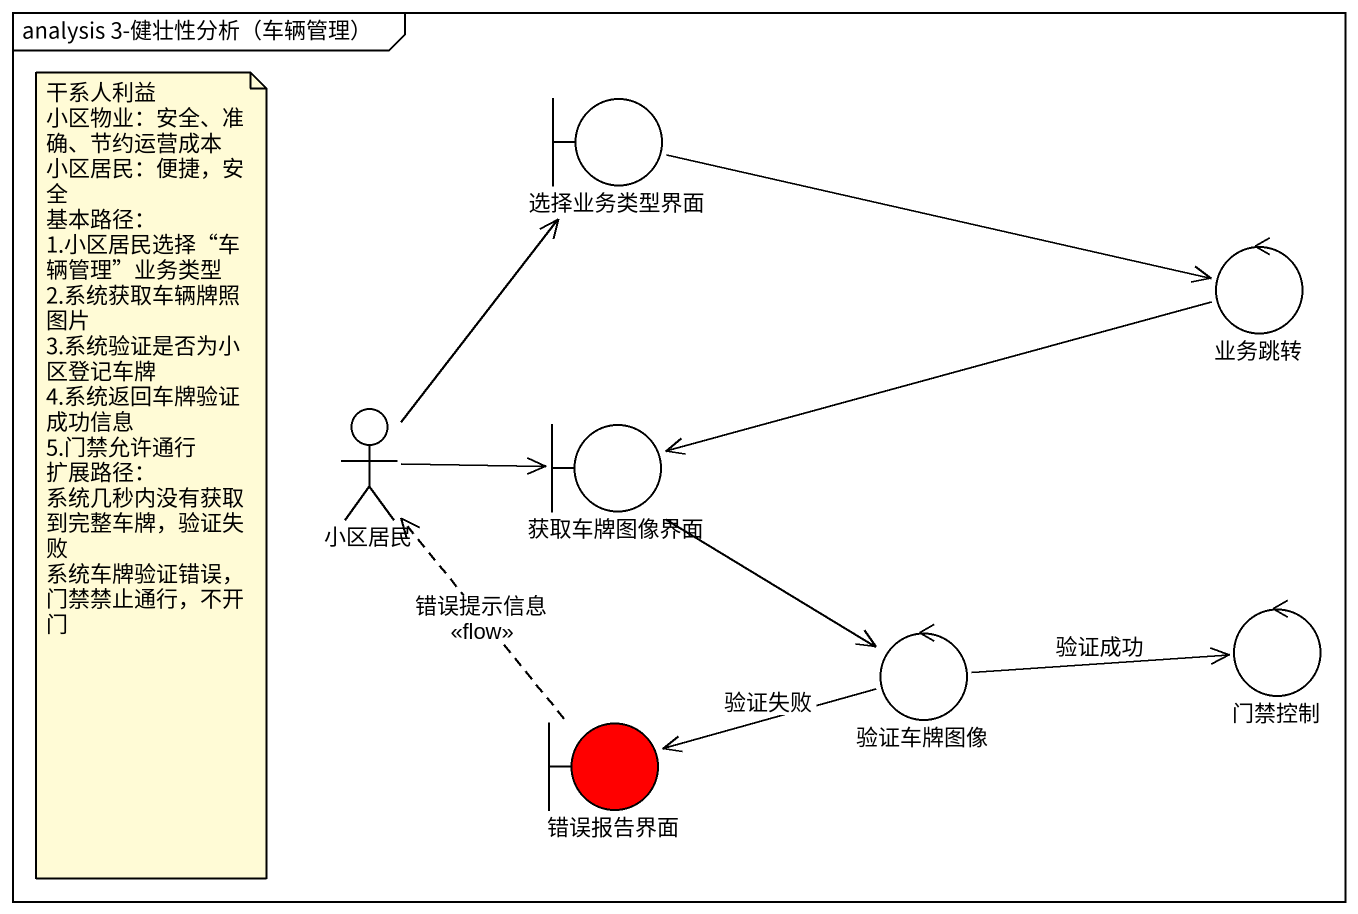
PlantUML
@startuml
mainframe analysis 3-健壮性分析（车辆管理）
boundary 选择业务类型界面
control 业务跳转
actor 小区居民
boundary 获取车牌图像界面
control 验证车牌图像
control 门禁控制
boundary 错误报告界面 #FF0000
选择业务类型界面 -right-> 业务跳转
业务跳转 -left-> 获取车牌图像界面
小区居民 -up-> 选择业务类型界面
小区居民 -right-> 获取车牌图像界面
获取车牌图像界面 --> 验证车牌图像
验证车牌图像 -right-> 门禁控制 : 验证成功
验证车牌图像 -left-> 错误报告界面 : 验证失败
错误报告界面 .up.> 小区居民 : 错误提示信息\n<<flow>>
note as N1
  干系人利益
  小区物业：安全、准确、节约运营成本
  小区居民：便捷，安全
  基本路径：
  1.小区居民选择“车辆管理”业务类型
  2.系统获取车辆牌照图片
  3.系统验证是否为小区登记车牌
  4.系统返回车牌验证成功信息
  5.门禁允许通行
  扩展路径：
  系统几秒内没有获取到完整车牌，验证失败
  系统车牌验证错误，门禁禁止通行，不开门
end note
@enduml
